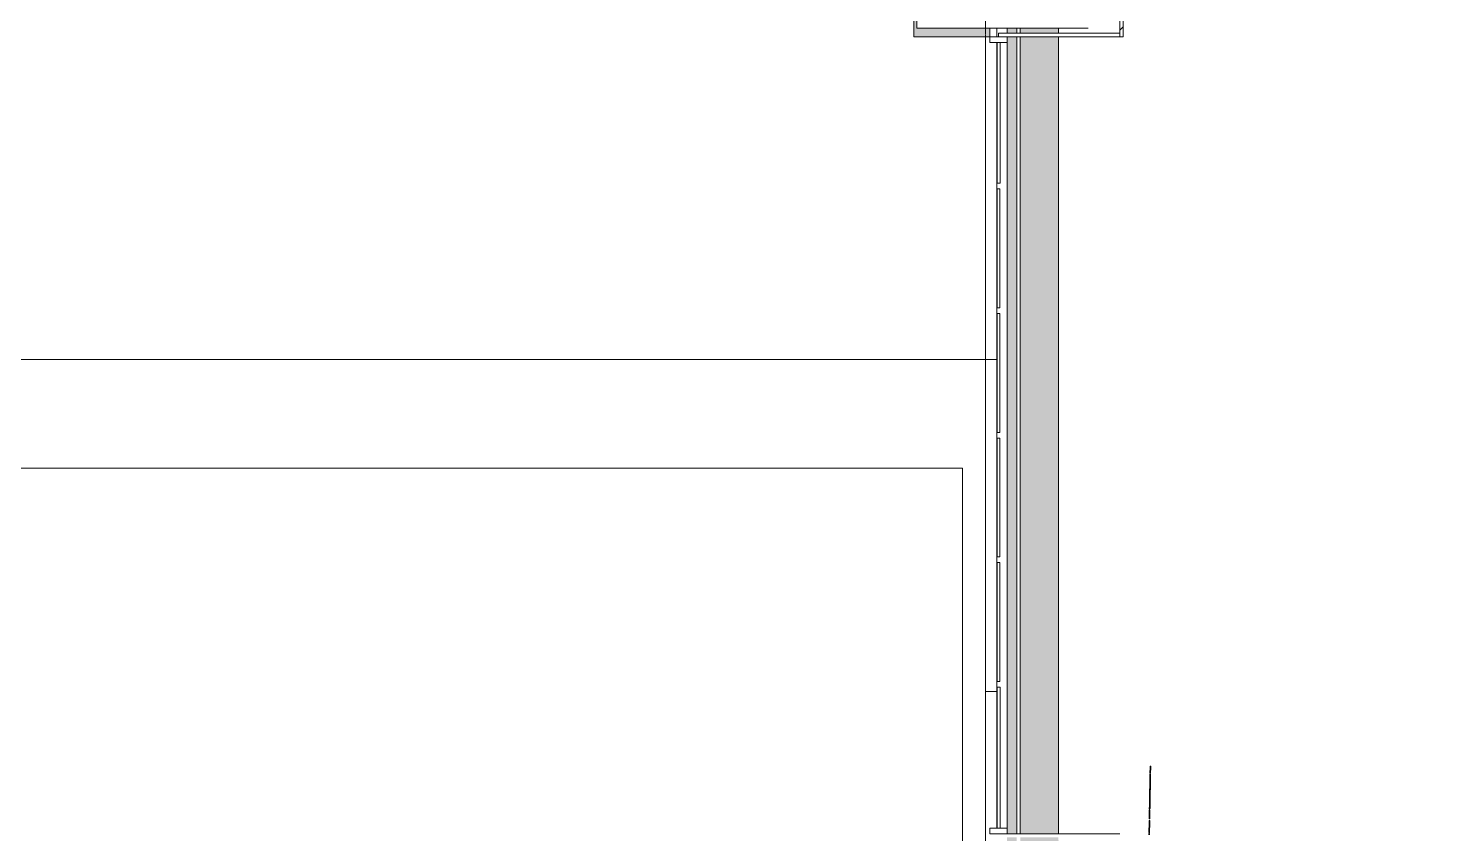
# Model space of a CAD drawing. Header units: millimetres. Extents: x -106145 to 154907, y -84585 to 152038.
# Drawn here: x 49014 to 61339, y 18340 to 25390 of the extents above; entities that cross this region are included whole.
import ezdxf

# ---------------------------------------------------------------- set-up
doc = ezdxf.new("R2010")
doc.units = ezdxf.units.MM
doc.linetypes.add('Cut Out Line _2_', pattern=[2, 1, -1])
for name, color, linetype, lineweight in [('A-AREA', 32, 'Continuous', 5), ('A-DETL', 90, 'Continuous', 5), ('A-DETL-MBND', 5, 'Continuous', 5), ('A-FLOR', 192, 'Continuous', 5), ('A-FLOR-PATT', 8, 'Continuous', 5), ('A-GENM', 13, 'Continuous', 5), ('A-GLAZ-CURT', 52, 'Continuous', 5), ('A-GLAZ-CWMG', 51, 'Continuous', 5), ('A-WALL', 113, 'Continuous', 5), ('A-WALL-PATT', 111, 'Continuous', 5)]:
    doc.layers.add(name, color=color, linetype=linetype, lineweight=lineweight)
pattern_1 = [(45, (0, 0), (-754.342, 754.342), []), (45, (0, 1143), (-754.342, 754.342), [])]

# ---------------------------------------------------------------- blocks, each defined once
blk = doc.blocks.new('Rectangular Mullion - 50 x 150mm-10192813-Site Plan')
at = {"layer": 'A-GLAZ-CWMG', "color": 53, "lineweight": 18}
for p, q in [((0, 75), (-50, 75)), ((-50, 75), (-50, -75)), ((0, -75), (0, 75)), ((-50, -75), (0, -75))]:
    blk.add_line(p, q, dxfattribs=at)
blk = doc.blocks.new('System Panel - Glazed-11362672-Site Plan')
at = {"layer": 'A-GLAZ-CURT', "color": 133, "lineweight": 9}
for p, q in [((616, 13), (-616, 13)), ((-616, 13), (-616, -13)), ((616, -13), (616, 13)), ((-616, -13), (616, -13))]:
    blk.add_line(p, q, dxfattribs=at)
blk = doc.blocks.new('System Panel - Glazed-10195712-Site Plan')
at = {"layer": 'A-GLAZ-CURT', "color": 133, "lineweight": 9}
for p, q in [((520, 12.5), (-520, 12.5)), ((-520, 12.5), (-520, -12.5)), ((520, -12.5), (520, 12.5)), ((-520, -12.5), (520, -12.5))]:
    blk.add_line(p, q, dxfattribs=at)
blk = doc.blocks.new('System Panel - Glazed-11362673-Site Plan')
at = {"layer": 'A-GLAZ-CURT', "color": 133, "lineweight": 9}
for p, q in [((616, 13), (-616, 13)), ((-616, 13), (-616, -13)), ((616, -13), (616, 13)), ((-616, -13), (616, -13))]:
    blk.add_line(p, q, dxfattribs=at)
blk = doc.blocks.new('Rectangular Mullion - 50 x 150mm-V52-Site Plan')
at = {"layer": 'A-GLAZ-CWMG', "color": 53, "lineweight": 18}
for p, q in [((-50, 75), (0, 75)), ((-50, -75), (-50, 75)), ((0, 75), (0, -75)), ((0, -75), (-50, -75))]:
    blk.add_line(p, q, dxfattribs=at)
blk = doc.blocks.new('Walls 35 - Walls 157-15289594-Site Plan')
at = {"layer": 'A-WALL-PATT'}
blk.add_hatch(color=41, dxfattribs=at).paths.add_polyline_path([(56764, 21315), (57389, 21315), (57389, 21390), (56789, 21390), (56789, 22450), (57389, 22450), (57389, 22525), (56764, 22525)], flags=0)
h = blk.add_hatch(color=41, dxfattribs=at)
h.paths.add_polyline_path([(57389, 21315), (57429, 21315), (57429, 21390), (57389, 21390), (57389, 21320)], flags=0)
h.paths.add_polyline_path([(57389, 22450), (57429, 22450), (57429, 22525), (57389, 22525), (57389, 22520)], flags=0)
at = {"layer": 'A-WALL', "color": 61, "lineweight": 18}
for p, q in [((57389, 22525), (56764, 22525)), ((56764, 22525), (56764, 21315)), ((56789, 22450), (57389, 22450)), ((56789, 21390), (56789, 22450)), ((57389, 21390), (56789, 21390)), ((56764, 21315), (57389, 21315))]:
    blk.add_line(p, q, dxfattribs=at)
at = {"layer": 'A-WALL', "color": 53, "lineweight": 18}
for p, q in [((57429, 22525), (57389, 22525)), ((57389, 22450), (57429, 22450)), ((57429, 22450), (57429, 22525)), ((57429, 21390), (57389, 21390)), ((57429, 21315), (57429, 21390)), ((57389, 21315), (57429, 21315))]:
    blk.add_line(p, q, dxfattribs=at)
blk = doc.blocks.new('MM-HOSPITAL A _ B BLOCK-2022_11_05_CENTRAL_rvt-1-Site Plan')
at = {"layer": 'A-WALL-PATT'}
h = blk.add_hatch(dxfattribs=at)
h.set_pattern_fill('FP_20', color=41, style=0, pattern_type=2)
h.set_pattern_definition(pattern_1)
h.paths.add_polyline_path([(58564, 25315), (58594, 25315), (58594, 26525), (58564, 26525)], flags=0)
h = blk.add_hatch(dxfattribs=at)
h.set_pattern_fill('FP_20', color=41, style=0, pattern_type=2)
h.set_pattern_definition(pattern_1)
h.paths.add_polyline_path([(58594, 17130), (58594, 18340), (58564, 18340), (58564, 17130)], flags=0)
at = {"layer": 'A-AREA', "color": 41}
for p, q in [((39014, 22490), (57389, 22490)), ((39014, 21540), (57190, 21540)), ((57190, 21540), (57190, 18265))]:
    blk.add_line(p, q, dxfattribs=at)
at = {"layer": 'A-AREA', "color": 253}
blk.add_line((57389, 22490), (57491, 22490), dxfattribs=at)
at = {"layer": 'A-DETL-MBND', "color": 253}
blk.add_line((57489, 19585), (57389, 19585), dxfattribs=at)
at = {"layer": 'A-FLOR', "color": 41}
for p, q in [((57389, 22490), (57389, 25315)), ((57389, 18265), (57389, 22490))]:
    blk.add_line(p, q, dxfattribs=at)
at = {"layer": 'A-WALL', "color": 53, "lineweight": 18}
for p, q in [((58564, 26525), (58564, 25315)), ((58594, 25315), (58594, 26525)), ((57389, 25390), (58289, 25390)), ((58564, 25315), (58594, 25315))]:
    blk.add_line(p, q, dxfattribs=at)
at = {"layer": 'A-WALL', "color": 61, "lineweight": 18}
blk.add_line((57389, 25620), (57389, 25390), dxfattribs=at)
at = {"layer": 'A-WALL', "color": 253}
for p, q in [((57664, 25345), (57664, 25390)), ((57694, 25390), (57694, 25345)), ((57504, 25345), (58564, 25345)), ((57504, 25345), (57504, 25315)), ((58564, 25315), (57579, 25315)), ((57664, 18340), (57664, 25315)), ((57694, 25315), (57694, 18340)), ((57579, 18340), (58564, 18340))]:
    blk.add_line(p, q, dxfattribs=at)
at = {"color": 253, "lineweight": 5}
blk.add_blockref('Walls 35 - Walls 157-15289594-Site Plan', (0, 4000), dxfattribs=at)
at = {"color": 253, "lineweight": 5, "extrusion": (0, 0, -1), "rotation": 90.0000000000005}
blk.add_blockref('Rectangular Mullion - 50 x 150mm-V52-Site Plan', (-57504, 25315), dxfattribs=at)
at = {"color": 253, "lineweight": 5}
for name, p, rotation in [('System Panel - Glazed-11362673-Site Plan', (57504, 24649), 89.99999999999953), ('System Panel - Glazed-10195712-Site Plan', (57504, 23463), 89.99999999999953), ('System Panel - Glazed-10195712-Site Plan', (57504, 22373), 89.99999999999953), ('System Panel - Glazed-10195712-Site Plan', (57504, 21283), 89.99999999999953), ('System Panel - Glazed-10195712-Site Plan', (57504, 20193), 89.99999999999953), ('System Panel - Glazed-11362672-Site Plan', (57504, 19006), 89.99999999999953), ('Rectangular Mullion - 50 x 150mm-10192813-Site Plan', (57504, 18340), 269.9999999999995)]:
    blk.add_blockref(name, p, dxfattribs=dict(at, rotation=rotation))
blk = doc.blocks.new('MMU_ AMBALA_PODIUM_2022_11_02_CENTRAL_rvt-1-Site Plan')
at = {"layer": 'A-FLOR-PATT', "true_color": 0xc7c8ca}
h = blk.add_hatch(color=9, dxfattribs=at)
h.paths.add_polyline_path([(88259, 17665), (88259, 18115), (88214, 18115), (88214, 17665)], flags=0)
h.paths.add_polyline_path([(88489, 17665), (88959, 17665), (88959, 18160), (88609, 18160), (88609, 18115), (88489, 18115), (88489, 18108)], flags=0)
h.paths.add_polyline_path([(88184, 17665), (88184, 18115), (85569, 18115), (85569, 17665), (88024, 17665)], flags=0)
h.paths.add_polyline_path([(83823, 17665), (85339, 17665), (85339, 18115), (79988, 18115), (79988, 30128), (79995, 30381), (80013, 30634), (80045, 30886), (80088, 31135), (80144, 31383), (80211, 31627), (80291, 31867), (80382, 32104), (80485, 32335), (80600, 32561), (80725, 32782), (80861, 32996), (81007, 33203), (81163, 33402), (81329, 33594), (81763, 34043), (82013, 34318), (82254, 34600), (82486, 34890), (82708, 35188), (82920, 35493), (83164, 35871), (83315, 36122), (83497, 36445), (83668, 36775), (83828, 37110), (83978, 37450), (84116, 37794), (84244, 38143), (84359, 38496), (84464, 38852), (84556, 39212), (84637, 39574), (84706, 39939), (84764, 40306), (84764, 58958), (84722, 59335), (84668, 59711), (84601, 60084), (84523, 60455), (84431, 60823), (84328, 61188), (84213, 61550), (84086, 61907), (83947, 62260), (83796, 62609), (83634, 62951), (83461, 63289), (83276, 63620), (83081, 63945), (82875, 64264), (82659, 64576), (82432, 64880), (82343, 64992), (81969, 64740), (81980, 64727), (82207, 64431), (82423, 64128), (82629, 63818), (82825, 63501), (83009, 63178), (83182, 62848), (83345, 62513), (83495, 62173), (83635, 61828), (83762, 61478), (83877, 61124), (83981, 60766), (84072, 60405), (84151, 60041), (84218, 59675), (84272, 59307), (84314, 58937), (84314, 40338), (84255, 39968), (84173, 39559), (84099, 39237), (84003, 38876), (83894, 38518), (83774, 38164), (83641, 37814), (83497, 37470), (83341, 37130), (83173, 36796), (82995, 36467), (82773, 36094), (82604, 35830), (82393, 35521), (82171, 35220), (81940, 34926), (81698, 34641), (81447, 34364), (81007, 33908), (80836, 33713), (80672, 33506), (80523, 33300), (80381, 33083), (80250, 32859), (80128, 32630), (80018, 32395), (79919, 32156), (79830, 31912), (79753, 31664), (79688, 31413), (79634, 31160), (79592, 30904), (79562, 30646), (79543, 30339), (79538, 30128), (79538, 17665), (82773, 17665)], flags=0)
h.paths.add_polyline_path([(57619, 17815), (58289, 17815), (58289, 18035), (57579, 18035), (57579, 17935), (57619, 17935), (57619, 17855)], flags=0)
h.paths.add_polyline_path([(62819, 17815), (67026, 17815), (67026, 31354), (66972, 31596), (66906, 31836), (66830, 32073), (66743, 32306), (66646, 32535), (66539, 32760), (66422, 32980), (66296, 33194), (66160, 33402), (65969, 33662), (65861, 33800), (65661, 34027), (65271, 34439), (65024, 34717), (64786, 35003), (64558, 35297), (64340, 35598), (64133, 35907), (63936, 36223), (63749, 36545), (63574, 36873), (63410, 37207), (63257, 37546), (63116, 37890), (62987, 38239), (62869, 38592), (62764, 38949), (62671, 39309), (62589, 39672), (62521, 40038), (62455, 40481), (62420, 40775), (62389, 41146), (62370, 41517), (62364, 41889), (62364, 51516), (61914, 51212), (61914, 41889), (61920, 41518), (61938, 41147), (61968, 40778), (62010, 40409), (62064, 40042), (62130, 39676), (62207, 39314), (62297, 38953), (62398, 38596), (62510, 38243), (62634, 37893), (62769, 37547), (62915, 37206), (63073, 36870), (63241, 36539), (63419, 36214), (63623, 35871), (63808, 35581), (64017, 35275), (64237, 34976), (64465, 34683), (64704, 34399), (64951, 34122), (65374, 33676), (65533, 33490), (65682, 33297), (65823, 33097), (65969, 32863), (66074, 32679), (66185, 32461), (66306, 32183), (66374, 32011), (66453, 31780), (66520, 31545), (66576, 31307), (66576, 18265), (58824, 18265), (58821, 18102), (58815, 18103), (58817, 18265), (58594, 18265), (58594, 17815), (61109, 17815), (61109, 18150), (61339, 18150), (61342, 17815), (61769, 17815)], flags=0)
h.paths.add_polyline_path([(58519, 17815), (58564, 17815), (58564, 18265), (58029, 18265), (58028, 18310), (57694, 18310), (57694, 18265), (58519, 18265), (58519, 18035)], flags=0)
h.paths.add_polyline_path([(58819, 17990), (58813, 17990), (58815, 18029), (58820, 18029)], flags=0)
h.paths.add_polyline_path([(58820, 18030), (58814, 18030), (58815, 18069), (58821, 18069)], flags=0)
h.paths.add_polyline_path([(57664, 18265), (57664, 18310), (57579, 18310), (57579, 18265)], flags=0)
h.paths.add_polyline_path([(58029, 18340), (58029, 25315), (57694, 25315), (57694, 18340), (58028, 18340)], flags=0)
h.paths.add_polyline_path([(57664, 18340), (57664, 25315), (57579, 25315), (57579, 18340)], flags=0)
h.paths.add_polyline_path([(88609, 18390), (89059, 18390), (89059, 18435), (88609, 18435)], flags=0)
h.paths.add_polyline_path([(88609, 18465), (89059, 18465), (89059, 25195), (88609, 25195), (88609, 19276)], flags=0)
h.paths.add_polyline_path([(89011, 25225), (89059, 25225), (89059, 25270), (88609, 25270), (88609, 25225)], flags=0)
h.paths.add_polyline_path([(57694, 25345), (58029, 25345), (58029, 25390), (57694, 25390)], flags=0)
h.paths.add_polyline_path([(57664, 25345), (57664, 25390), (57579, 25390), (57579, 25345), (57644, 25345)], flags=0)
h.paths.add_polyline_path([(89010, 25500), (89059, 25500), (89059, 26090), (88609, 26090), (88609, 25500)], flags=0)
h.paths.add_polyline_path([(58029, 25620), (58029, 26215), (57579, 26215), (57579, 25620), (57926, 25620)], flags=0)
h.paths.add_polyline_path([(89059, 26320), (89059, 26365), (88609, 26365), (88609, 26320), (89004, 26320)], flags=0)
h.paths.add_polyline_path([(89059, 26395), (89059, 31695), (88609, 31695), (88609, 26395), (89004, 26395)], flags=0)
h.paths.add_polyline_path([(58029, 26450), (58029, 26495), (57644, 26495), (57644, 26450), (57914, 26450)], flags=0)
h.paths.add_polyline_path([(57644, 26525), (58029, 26525), (58029, 33130), (57644, 33130), (57644, 26652)], flags=0)
h.paths.add_polyline_path([(89059, 31725), (89059, 31770), (88609, 31770), (88609, 31725), (88970, 31725)], flags=0)
h.paths.add_polyline_path([(88609, 32000), (89059, 32000), (89059, 32590), (88609, 32590)], flags=0)
h.paths.add_polyline_path([(89059, 32820), (89059, 32865), (88609, 32865), (88609, 32820), (88964, 32820)], flags=0)
h.paths.add_polyline_path([(88609, 32895), (89059, 32895), (89059, 38195), (88609, 38195), (88609, 34027)], flags=0)
h.paths.add_polyline_path([(58029, 33160), (58029, 33205), (57644, 33205), (57644, 33160), (57820, 33160)], flags=0)
h.paths.add_polyline_path([(57816, 33435), (58029, 33435), (58029, 34035), (57579, 34035), (57579, 33435), (57644, 33435)], flags=0)
h.paths.add_polyline_path([(57804, 34265), (58029, 34265), (58029, 41130), (57619, 41130), (57619, 34265)], flags=0)
h.paths.add_polyline_path([(88609, 38225), (89059, 38225), (89059, 38270), (88609, 38270)], flags=0)
h.paths.add_polyline_path([(88609, 38500), (89059, 38500), (89059, 39090), (88609, 39090)], flags=0)
h.paths.add_polyline_path([(88923, 39320), (89059, 39320), (89059, 39365), (88609, 39365), (88609, 39320)], flags=0)
h.paths.add_polyline_path([(88922, 39395), (89059, 39395), (89059, 44695), (88609, 44695), (88609, 39395)], flags=0)
h.paths.add_polyline_path([(58029, 41160), (58029, 41205), (57619, 41205), (57619, 41160), (57708, 41160)], flags=0)
h.paths.add_polyline_path([(57579, 41435), (58029, 41435), (58029, 42035), (57579, 42035)], flags=0)
h.paths.add_polyline_path([(57692, 42265), (58029, 42265), (58029, 42310), (57644, 42310), (57644, 42265)], flags=0)
h.paths.add_polyline_path([(58029, 42340), (58029, 48592), (57644, 48332), (57644, 42340), (57691, 42340)], flags=0)
h.paths.add_polyline_path([(88609, 44725), (89059, 44725), (89059, 44770), (88609, 44770)], flags=0)
h.paths.add_polyline_path([(88609, 45000), (89059, 45000), (89059, 45590), (88609, 45590), (88609, 45091)], flags=0)
h.paths.add_polyline_path([(88609, 45820), (89059, 45820), (89059, 45865), (88609, 45865)], flags=0)
h.paths.add_polyline_path([(88881, 45895), (89059, 45895), (89059, 48920), (88609, 48920), (88609, 45895)], flags=0)
h.paths.add_polyline_path([(89059, 48950), (89059, 48995), (88609, 48995), (88609, 48950), (88862, 48950)], flags=0)
h.paths.add_polyline_path([(88609, 49225), (89059, 49225), (89059, 55980), (88609, 55980), (88609, 52467)], flags=0)
h.paths.add_polyline_path([(57389, 52503), (57491, 52572), (57491, 52602), (57429, 52602), (57429, 52652), (57491, 52652), (57491, 53768), (57429, 53768), (57429, 53818), (57491, 53818), (57491, 54935), (57429, 54935), (57429, 54985), (57491, 54985), (57491, 56025), (57429, 56025), (57429, 56075), (57491, 56075), (57491, 57150), (57516, 57150), (57516, 56075), (57579, 56075), (57579, 56025), (57516, 56025), (57516, 54985), (57579, 54985), (57579, 54935), (57516, 54935), (57516, 53818), (57579, 53818), (57579, 53768), (57516, 53768), (57516, 52652), (57579, 52652), (57579, 52631), (57634, 52668), (57634, 55925), (57664, 55925), (57664, 52688), (58029, 52934), (58029, 57275), (57389, 57275), (57389, 53070)], flags=0)
h.paths.add_polyline_path([(57516, 52589), (57535, 52602), (57516, 52602)], flags=0)
h.paths.add_polyline_path([(61914, 55554), (62364, 55857), (62366, 57999), (62370, 58262), (62389, 58633), (62420, 59004), (62464, 59374), (62540, 59843), (62590, 60108), (62671, 60471), (62765, 60832), (62870, 61189), (62988, 61542), (63117, 61891), (63259, 62235), (63428, 62609), (63576, 62909), (63751, 63237), (63938, 63559), (64135, 63875), (64343, 64184), (64561, 64486), (64789, 64780), (65027, 65066), (65304, 65375), (65532, 65613), (65798, 65874), (66072, 66125), (66355, 66368), (66646, 66600), (67020, 66874), (67251, 67034), (67564, 67236), (67883, 67427), (68209, 67607), (68541, 67776), (68878, 67933), (69221, 68079), (69568, 68214), (69920, 68336), (70275, 68447), (70634, 68545), (70996, 68631), (71361, 68705), (71728, 68767), (72097, 68816), (72468, 68853), (72839, 68877), (73211, 68888), (73584, 68887), (73956, 68873), (74371, 68842), (74697, 68808), (75066, 68757), (75433, 68693), (75797, 68617), (76159, 68528), (76517, 68427), (76872, 68315), (77223, 68190), (77569, 68054), (77911, 67905), (78247, 67746), (78578, 67575), (78903, 67393), (79204, 67210), (79610, 67484), (79345, 67653), (79018, 67846), (78685, 68028), (78346, 68198), (78002, 68358), (77653, 68506), (77299, 68642), (76941, 68766), (76578, 68879), (76213, 68979), (75844, 69067), (75472, 69144), (75098, 69207), (74722, 69258), (74345, 69297), (73966, 69323), (73587, 69337), (73208, 69338), (72829, 69327), (72450, 69303), (72073, 69266), (71696, 69217), (71322, 69156), (70867, 69063), (70581, 68996), (70170, 68884), (69851, 68787), (69492, 68665), (69120, 68523), (68787, 68385), (68442, 68227), (68070, 68041), (67768, 67879), (67440, 67688), (67119, 67486), (66728, 67219), (66497, 67052), (66198, 66819), (65906, 66577), (65622, 66325), (65347, 66064), (65080, 65794), (64823, 65515), (64575, 65228), (64337, 64933), (64108, 64630), (63869, 64288), (63682, 64003), (63485, 63679), (63299, 63348), (63124, 63012), (62933, 62609), (62807, 62323), (62666, 61970), (62536, 61614), (62419, 61253), (62314, 60889), (62220, 60521), (62139, 60150), (62070, 59777), (62014, 59402), (61962, 58921), (61939, 58647), (61920, 58269), (61914, 57889), (61914, 56155)], flags=0)
h.paths.add_polyline_path([(88817, 56210), (89059, 56210), (89059, 56255), (88609, 56255), (88609, 56210)], flags=0)
h.paths.add_polyline_path([(88816, 56285), (89059, 56285), (89059, 60860), (88609, 60860), (88609, 56285)], flags=0)
h.paths.add_polyline_path([(57389, 57505), (58029, 57505), (58029, 58105), (57389, 58105), (57389, 57505)], flags=0)
h.paths.add_polyline_path([(57669, 58335), (58029, 58335), (58029, 58380), (57669, 58380), (57672, 58410), (58029, 58410), (58029, 65130), (57669, 65130), (57669, 65160), (58029, 65160), (58029, 65205), (57619, 65205), (57619, 58335)], flags=0)
h.paths.add_polyline_path([(88787, 60890), (89059, 60890), (89059, 60935), (88609, 60935), (88609, 60890)], flags=0)
h.paths.add_polyline_path([(88785, 61165), (89059, 61165), (89059, 61755), (88609, 61755), (88609, 61165)], flags=0)
h.paths.add_polyline_path([(89059, 61985), (89059, 62030), (88609, 62030), (88609, 61985), (88780, 61985)], flags=0)
h.paths.add_polyline_path([(88780, 62060), (89059, 62060), (89059, 67505), (88609, 67505), (88609, 62060)], flags=0)
h.paths.add_polyline_path([(57389, 65435), (58029, 65435), (58029, 66035), (57389, 66035), (57389, 65435)], flags=0)
h.paths.add_polyline_path([(57389, 66265), (57389, 66265), (57389, 67219)], flags=0)
h.paths.add_polyline_path([(57763, 66265), (58029, 66265), (58029, 66310), (57694, 66310), (57694, 66265)], flags=0)
h.paths.add_polyline_path([(57619, 66265), (57664, 66265), (57664, 73130), (57619, 73130), (57619, 70907)], flags=0)
h.paths.add_polyline_path([(58029, 66340), (58029, 73130), (57694, 73130), (57694, 66340), (57764, 66340)], flags=0)
h.paths.add_polyline_path([(89059, 67535), (89059, 67580), (88609, 67580), (88609, 67535), (88745, 67535)], flags=0)
h.paths.add_polyline_path([(88609, 67810), (89059, 67810), (89059, 68400), (88609, 68400)], flags=0)
h.paths.add_polyline_path([(88739, 68630), (89059, 68630), (89059, 68675), (88609, 68675), (88609, 68630)], flags=0)
h.paths.add_polyline_path([(88609, 68705), (89059, 68705), (89059, 69522), (88609, 69218)], flags=0)
h.paths.add_polyline_path([(58029, 73160), (58029, 73205), (57694, 73205), (57694, 73160), (57842, 73160)], flags=0)
h.paths.add_polyline_path([(57619, 73160), (57664, 73160), (57664, 73205), (57619, 73205)], flags=0)
h.paths.add_polyline_path([(57846, 73435), (58029, 73435), (58029, 74035), (57389, 74035), (57389, 73435), (57768, 73435)], flags=0)
h.paths.add_polyline_path([(88609, 73551), (89059, 73855), (89059, 74350), (88609, 74350), (88609, 74077)], flags=0)
h.paths.add_polyline_path([(57782, 74265), (58029, 74265), (58029, 74310), (57669, 74310), (57669, 74340), (58029, 74340), (58029, 81130), (57669, 81130), (57669, 81160), (58029, 81160), (58029, 81205), (57619, 81205), (57619, 74265), (57669, 74265)], flags=0)
h.paths.add_polyline_path([(88702, 74380), (89059, 74380), (89059, 74425), (88609, 74425), (88609, 74380)], flags=0)
h.paths.add_polyline_path([(89059, 74655), (89059, 79500), (88609, 79500), (88609, 74655), (88701, 74655)], flags=0)
h.paths.add_polyline_path([(89059, 79730), (89059, 79775), (88609, 79775), (88609, 79730), (88669, 79730)], flags=0)
h.paths.add_polyline_path([(88609, 79805), (89059, 79805), (89059, 83105), (88609, 83105), (88609, 81970)], flags=0)
h.paths.add_polyline_path([(58029, 81435), (58029, 82035), (57389, 82035), (57389, 81435), (57938, 81435)], flags=0)
h.paths.add_polyline_path([(57948, 82265), (58029, 82265), (58029, 82310), (57694, 82310), (57694, 82265), (57913, 82265)], flags=0)
h.paths.add_polyline_path([(57619, 82265), (57664, 82265), (57664, 82310), (57619, 82310)], flags=0)
h.paths.add_polyline_path([(58029, 82340), (58029, 88830), (57694, 88830), (57694, 82340), (57949, 82340)], flags=0)
h.paths.add_polyline_path([(57619, 82340), (57664, 82340), (57664, 88830), (57619, 88830), (57619, 83814)], flags=0)
h.paths.add_polyline_path([(88647, 83135), (89059, 83135), (89059, 83180), (88609, 83180), (88609, 83135)], flags=0)
h.paths.add_polyline_path([(88646, 83410), (89059, 83410), (89059, 84000), (88609, 84000), (88609, 83410)], flags=0)
h.paths.add_polyline_path([(88641, 84230), (89059, 84230), (89059, 84275), (88609, 84275), (88609, 84230)], flags=0)
h.paths.add_polyline_path([(88640, 84305), (89059, 84305), (89059, 85505), (88609, 85505), (88609, 84305)], flags=0)
h.paths.add_polyline_path([(89059, 85735), (89059, 89735), (88439, 89735), (88439, 89505), (58594, 89505), (58594, 89285), (88609, 89285), (88609, 85735), (88631, 85735)], flags=0)
h.paths.add_polyline_path([(58022, 88860), (58029, 88860), (58029, 88905), (57694, 88905), (57694, 88860)], flags=0)
h.paths.add_polyline_path([(57664, 88860), (57664, 88905), (57619, 88905), (57619, 88860)], flags=0)
h.paths.add_polyline_path([(57619, 89135), (58029, 89135), (58029, 89285), (58289, 89285), (58289, 89505), (58089, 89505), (58089, 89735), (57389, 89735), (57389, 89135), (57568, 89135)], flags=0)
h.paths.add_polyline_path([(58519, 89285), (58564, 89285), (58564, 89505), (58519, 89505), (58519, 89292)], flags=0)
at = {"layer": 'A-FLOR', "color": 253}
for p, q in [((57489, 25390), (57489, 25315)), ((57579, 25390), (57579, 25345)), ((58029, 25345), (58029, 25390)), ((58029, 25390), (58029, 25345)), ((58029, 18340), (58029, 25315)), ((58029, 25315), (58029, 18340)), ((57489, 25265), (57489, 18390)), ((57579, 25265), (57579, 18390))]:
    blk.add_line(p, q, dxfattribs=at)

msp = doc.modelspace()

# ---------------------------------------------------------------- block references
at = {"lineweight": 5}
msp.add_blockref('MM-HOSPITAL A _ B BLOCK-2022_11_05_CENTRAL_rvt-1-Site Plan', (0, 0), dxfattribs=at)

# ---------------------------------------------------------------- next in the draw order: block references
msp.add_blockref('MMU_ AMBALA_PODIUM_2022_11_02_CENTRAL_rvt-1-Site Plan', (0, 0), dxfattribs=at)

# ---------------------------------------------------------------- next in the draw order: linework, layer by layer
at = {"layer": 'A-DETL', "linetype": 'Cut Out Line _2_'}
msp.add_line((57388.75, -14264.95), (57388.75, 48160.34), dxfattribs=at)
at = {"layer": 'A-GENM'}
for p, q in [((58828.29, 18852.83), (58828.47, 18862.64)), ((58828.47, 18862.64), (58834.47, 18862.53)), ((58828.48, 18863.62), (58834.48, 18863.52)), ((58828.62, 18871.26), (58828.65, 18873.36)), ((58828.62, 18871.26), (58834.62, 18871.15)), ((58828.65, 18873.36), (58828.76, 18879.44)), ((58828.65, 18873.36), (58834.65, 18873.25)), ((58834.66, 18873.6), (58828.66, 18873.7)), ((58828.76, 18879.44), (58828.94, 18889.65)), ((58828.76, 18879.44), (58834.76, 18879.33)), ((58828.94, 18889.65), (58829.19, 18903.9)), ((58828.94, 18889.65), (58834.94, 18889.55)), ((58829.19, 18903.9), (58829.39, 18915.72)), ((58835.18, 18903.79), (58829.19, 18903.9)), ((58829.39, 18915.72), (58829.55, 18924.81)), ((58829.39, 18915.72), (58835.39, 18915.62)), ((58829.55, 18924.81), (58829.65, 18930.52)), ((58829.55, 18924.81), (58835.55, 18924.7)), ((58829.59, 18927.06), (58835.59, 18926.95)), ((58829.6, 18927.36), (58829.64, 18930.1)), ((58829.6, 18927.36), (58835.59, 18927.26)), ((58829.62, 18929.01), (58835.62, 18928.91)), ((58829.64, 18930.1), (58829.68, 18932.28)), ((58829.64, 18930.1), (58835.64, 18930)), ((58829.65, 18930.52), (58829.69, 18932.55)), ((58829.65, 18930.52), (58835.65, 18930.41)), ((58829.67, 18931.66), (58835.67, 18931.56)), ((58829.68, 18932.28), (58835.68, 18932.18)), ((58829.69, 18932.55), (58835.68, 18932.45)), ((58834.47, 18862.53), (58834.29, 18852.73)), ((58834.65, 18873.25), (58834.62, 18871.15)), ((58834.76, 18879.33), (58834.65, 18873.25)), ((58834.94, 18889.55), (58834.76, 18879.33)), ((58835.18, 18903.79), (58834.94, 18889.55)), ((58835.39, 18915.62), (58835.18, 18903.79)), ((58835.55, 18924.7), (58835.39, 18915.62)), ((58835.65, 18930.41), (58835.55, 18924.7)), ((58835.64, 18930), (58835.59, 18927.26)), ((58835.68, 18932.18), (58835.64, 18930)), ((58835.68, 18932.45), (58835.65, 18930.41)), ((58826.11, 18727.69), (58826.24, 18734.86)), ((58826.11, 18727.69), (58826.24, 18734.86)), ((58826.16, 18730.65), (58826.22, 18734.17)), ((58826.22, 18734.17), (58832.22, 18734.07)), ((58826.23, 18734.25), (58832.23, 18734.15)), ((58826.24, 18734.86), (58826.56, 18753.57)), ((58826.24, 18734.86), (58832.24, 18734.76)), ((58826.56, 18753.57), (58826.8, 18767.37)), ((58826.56, 18753.57), (58832.56, 18753.46)), ((58826.72, 18762.64), (58826.76, 18764.74)), ((58826.72, 18762.64), (58832.72, 18762.53)), ((58826.76, 18764.74), (58826.86, 18770.82)), ((58826.76, 18765.09), (58832.76, 18764.98)), ((58826.76, 18764.74), (58832.76, 18764.64)), ((58826.8, 18767.37), (58832.8, 18767.26)), ((58826.86, 18770.82), (58827.04, 18781.03)), ((58826.86, 18770.82), (58832.86, 18770.71)), ((58827.04, 18781.03), (58827.29, 18795.28)), ((58827.04, 18781.03), (58833.04, 18780.93)), ((58827.29, 18795.28), (58827.5, 18807.11)), ((58833.29, 18795.18), (58827.29, 18795.28)), ((58827.5, 18807.11), (58827.66, 18816.19)), ((58827.5, 18807.11), (58833.5, 18807)), ((58827.66, 18816.19), (58827.81, 18825.15)), ((58827.66, 18816.19), (58827.76, 18821.9)), ((58827.66, 18816.19), (58833.65, 18816.09)), ((58827.69, 18818.44), (58833.69, 18818.33)), ((58827.7, 18818.75), (58827.75, 18821.49)), ((58827.7, 18818.75), (58833.7, 18818.64)), ((58827.73, 18820.39), (58833.73, 18820.29)), ((58827.75, 18821.49), (58827.79, 18823.67)), ((58827.75, 18821.49), (58833.75, 18821.38)), ((58827.76, 18821.9), (58827.79, 18823.93)), ((58827.76, 18821.9), (58833.75, 18821.79)), ((58827.78, 18823.04), (58833.77, 18822.94)), ((58827.79, 18823.93), (58833.79, 18823.83)), ((58827.79, 18823.67), (58833.79, 18823.56)), ((58827.81, 18825.15), (58828.07, 18839.73)), ((58833.81, 18825.05), (58827.81, 18825.15)), ((58828.07, 18839.73), (58828.29, 18852.83)), ((58828.07, 18839.73), (58834.07, 18839.63)), ((58828.29, 18852.83), (58834.29, 18852.73)), ((58832.24, 18734.76), (58832.11, 18727.59)), ((58832.24, 18734.76), (58832.11, 18727.59)), ((58832.22, 18734.07), (58832.16, 18730.54)), ((58832.25, 18735.29), (58832.22, 18734.07)), ((58832.56, 18753.46), (58832.24, 18734.76)), ((58832.8, 18767.26), (58832.56, 18753.46)), ((58832.76, 18764.64), (58832.72, 18762.53)), ((58832.86, 18770.71), (58832.76, 18764.64)), ((58833.04, 18780.93), (58832.86, 18770.71)), ((58833.29, 18795.18), (58833.04, 18780.93)), ((58833.5, 18807), (58833.29, 18795.18)), ((58833.65, 18816.09), (58833.5, 18807)), ((58833.81, 18825.05), (58833.65, 18816.09)), ((58833.75, 18821.79), (58833.65, 18816.09)), ((58833.75, 18821.38), (58833.7, 18818.64)), ((58833.79, 18823.83), (58833.75, 18821.79)), ((58833.79, 18823.56), (58833.75, 18821.38)), ((58834.07, 18839.63), (58833.81, 18825.05)), ((58834.29, 18852.73), (58834.07, 18839.63)), ((58823.96, 18604.25), (58824.13, 18614.05)), ((58824.13, 18614.05), (58830.13, 18613.95)), ((58824.15, 18615.04), (58830.15, 18614.93)), ((58824.17, 18616.21), (58824.2, 18618.31)), ((58824.17, 18616.21), (58830.17, 18616.11)), ((58824.2, 18618.31), (58824.31, 18624.39)), ((58824.2, 18618.31), (58830.2, 18618.21)), ((58824.21, 18618.66), (58830.21, 18618.56)), ((58824.31, 18624.39), (58824.49, 18634.61)), ((58824.31, 18624.39), (58830.31, 18624.29)), ((58824.49, 18634.61), (58824.74, 18648.85)), ((58824.49, 18634.61), (58830.49, 18634.5)), ((58824.74, 18648.85), (58824.94, 18660.68)), ((58830.74, 18648.75), (58824.74, 18648.85)), ((58824.94, 18660.68), (58825.1, 18669.77)), ((58824.94, 18660.68), (58830.94, 18660.58)), ((58825.1, 18669.77), (58825.2, 18675.47)), ((58825.1, 18669.77), (58825.19, 18675.12)), ((58825.1, 18669.77), (58831.1, 18669.66)), ((58825.14, 18672.01), (58831.14, 18671.91)), ((58825.15, 18672.32), (58825.19, 18675.06)), ((58825.15, 18672.32), (58831.15, 18672.21)), ((58825.17, 18673.97), (58831.17, 18673.86)), ((58825.19, 18675.12), (58825.44, 18689.37)), ((58825.19, 18675.06), (58825.23, 18677.24)), ((58825.19, 18675.12), (58831.19, 18675.02)), ((58825.19, 18675.06), (58831.19, 18674.95)), ((58825.2, 18675.47), (58825.24, 18677.51)), ((58825.2, 18675.47), (58831.2, 18675.37)), ((58825.22, 18676.62), (58831.22, 18676.51)), ((58825.23, 18677.24), (58831.23, 18677.14)), ((58825.24, 18677.51), (58831.24, 18677.4)), ((58825.38, 18686.02), (58825.45, 18689.85)), ((58825.38, 18686.02), (58831.38, 18685.92)), ((58825.42, 18688.19), (58831.42, 18688.08)), ((58831.44, 18689.26), (58825.44, 18689.37)), ((58825.45, 18689.85), (58825.6, 18698.19)), ((58825.45, 18689.85), (58831.45, 18689.75)), ((58825.47, 18691.13), (58825.51, 18692.95)), ((58825.47, 18691.13), (58831.47, 18691.02)), ((58825.5, 18692.83), (58825.51, 18693.38)), ((58825.5, 18692.83), (58831.5, 18692.73)), ((58825.51, 18692.95), (58825.6, 18698.19)), ((58825.51, 18693.38), (58825.54, 18695)), ((58825.51, 18693.38), (58831.51, 18693.27)), ((58825.51, 18692.95), (58831.5, 18692.85)), ((58825.52, 18693.97), (58831.52, 18693.87)), ((58825.54, 18695), (58825.59, 18697.62)), ((58825.54, 18695.17), (58831.54, 18695.07)), ((58825.54, 18695), (58831.54, 18694.89)), ((58825.59, 18697.62), (58831.59, 18697.51)), ((58825.6, 18698.19), (58825.75, 18706.78)), ((58825.6, 18698.19), (58831.6, 18698.09)), ((58825.75, 18706.78), (58825.95, 18718.24)), ((58825.75, 18706.78), (58831.75, 18706.68)), ((58825.95, 18718.24), (58826.11, 18727.69)), ((58825.95, 18718.24), (58831.95, 18718.13)), ((58826.11, 18727.69), (58832.11, 18727.59)), ((58832.13, 18728.89), (58826.13, 18729)), ((58826.16, 18730.65), (58832.16, 18730.54)), ((58826.17, 18731.01), (58832.17, 18730.9)), ((58830.13, 18613.95), (58829.96, 18604.14)), ((58830.2, 18618.21), (58830.17, 18616.11)), ((58830.31, 18624.29), (58830.2, 18618.21)), ((58830.49, 18634.5), (58830.31, 18624.29)), ((58830.74, 18648.75), (58830.49, 18634.5)), ((58830.94, 18660.58), (58830.74, 18648.75)), ((58831.1, 18669.66), (58830.94, 18660.58)), ((58831.2, 18675.37), (58831.1, 18669.66)), ((58831.19, 18675.02), (58831.1, 18669.66)), ((58831.19, 18674.95), (58831.15, 18672.21)), ((58831.44, 18689.26), (58831.19, 18675.02)), ((58831.23, 18677.14), (58831.19, 18674.95)), ((58831.24, 18677.4), (58831.2, 18675.37)), ((58831.45, 18689.75), (58831.38, 18685.92)), ((58831.6, 18698.09), (58831.45, 18689.75)), ((58831.5, 18692.85), (58831.47, 18691.02)), ((58831.6, 18698.09), (58831.5, 18692.85)), ((58831.51, 18693.27), (58831.5, 18692.73)), ((58831.54, 18694.89), (58831.51, 18693.27)), ((58831.59, 18697.51), (58831.54, 18694.89)), ((58831.75, 18706.68), (58831.6, 18698.09)), ((58831.95, 18718.13), (58831.75, 18706.68)), ((58832.11, 18727.59), (58831.95, 18718.13)), ((58821.78, 18479.59), (58821.96, 18489.74)), ((58821.96, 18489.74), (58822.21, 18503.87)), ((58821.96, 18489.74), (58827.96, 18489.63)), ((58822.21, 18503.87), (58822.45, 18517.97)), ((58828.21, 18503.76), (58822.21, 18503.87)), ((58822.45, 18517.97), (58822.63, 18528.1)), ((58822.45, 18517.97), (58828.45, 18517.86)), ((58822.63, 18528.1), (58822.74, 18534.13)), ((58822.63, 18528.1), (58828.63, 18528)), ((58822.68, 18531.02), (58822.88, 18542.68)), ((58822.68, 18531.02), (58828.68, 18530.92)), ((58822.73, 18534.03), (58828.73, 18533.93)), ((58822.74, 18534.13), (58822.77, 18536.19)), ((58822.74, 18534.13), (58828.73, 18534.02)), ((58822.77, 18536.19), (58828.77, 18536.08)), ((58822.88, 18542.68), (58828.88, 18542.57)), ((58822.9, 18543.83), (58828.9, 18543.73)), ((58822.91, 18543.94), (58822.94, 18546.05)), ((58822.91, 18543.94), (58828.91, 18543.83)), ((58822.94, 18546.05), (58828.94, 18545.95)), ((58823.1, 18554.92), (58823.28, 18565.13)), ((58823.1, 18554.92), (58829.1, 18554.81)), ((58829.28, 18565.03), (58823.28, 18565.13)), ((58823.3, 18566.22), (58823.48, 18576.57)), ((58823.3, 18566.22), (58829.29, 18566.12)), ((58823.48, 18576.57), (58823.69, 18588.97)), ((58823.48, 18576.57), (58829.47, 18576.46)), ((58823.69, 18588.97), (58823.87, 18599.19)), ((58823.69, 18588.97), (58829.69, 18588.87)), ((58823.87, 18599.19), (58823.96, 18604.25)), ((58829.87, 18599.08), (58823.87, 18599.19)), ((58823.96, 18604.25), (58829.96, 18604.14)), ((58827.96, 18489.63), (58827.78, 18479.48)), ((58828.21, 18503.76), (58827.96, 18489.63)), ((58828.45, 18517.86), (58828.21, 18503.76)), ((58828.63, 18528), (58828.45, 18517.86)), ((58828.73, 18534.02), (58828.63, 18528)), ((58828.88, 18542.57), (58828.68, 18530.92)), ((58828.77, 18536.08), (58828.73, 18534.02)), ((58828.94, 18545.95), (58828.91, 18543.83)), ((58829.28, 18565.03), (58829.1, 18554.81)), ((58829.47, 18576.46), (58829.29, 18566.12)), ((58829.69, 18588.87), (58829.47, 18576.46)), ((58829.87, 18599.08), (58829.69, 18588.87)), ((58829.96, 18604.14), (58829.87, 18599.08)), ((58819.59, 18353.79), (58819.8, 18365.82)), ((58819.8, 18365.82), (58819.98, 18376.01)), ((58819.8, 18365.82), (58825.8, 18365.71)), ((58819.92, 18372.74), (58819.98, 18376.01)), ((58819.92, 18372.74), (58825.92, 18372.63)), ((58819.98, 18376.01), (58820.15, 18385.71)), ((58819.98, 18376.01), (58825.98, 18375.9)), ((58820.15, 18385.71), (58820.42, 18401.52)), ((58820.15, 18385.71), (58826.15, 18385.6)), ((58820.42, 18401.52), (58820.78, 18422.3)), ((58820.42, 18401.52), (58826.42, 18401.42)), ((58820.78, 18422.3), (58820.96, 18432.59)), ((58820.78, 18422.3), (58826.78, 18422.19)), ((58820.96, 18432.59), (58821.12, 18441.48)), ((58820.96, 18432.59), (58826.96, 18432.49)), ((58821.12, 18441.48), (58821.26, 18449.29)), ((58821.12, 18441.64), (58827.12, 18441.53)), ((58821.12, 18441.48), (58827.12, 18441.38)), ((58821.13, 18442.05), (58827.13, 18441.95)), ((58821.14, 18442.78), (58821.28, 18450.43)), ((58827.14, 18442.68), (58821.14, 18442.78)), ((58821.19, 18445.51), (58827.19, 18445.41)), ((58827.23, 18448.03), (58821.24, 18448.13)), ((58821.26, 18449.29), (58821.38, 18456.17)), ((58821.26, 18449.29), (58827.25, 18449.18)), ((58821.27, 18449.9), (58827.27, 18449.8)), ((58821.28, 18450.43), (58821.34, 18454.09)), ((58821.28, 18450.58), (58827.28, 18450.47)), ((58821.28, 18450.43), (58827.27, 18450.33)), ((58821.33, 18453.69), (58827.33, 18453.59)), ((58821.34, 18454.09), (58821.4, 18457.36)), ((58821.34, 18454.09), (58827.34, 18453.99)), ((58821.38, 18456.17), (58827.37, 18456.06)), ((58821.4, 18457.36), (58827.4, 18457.26)), ((58821.64, 18471.49), (58821.68, 18473.55)), ((58821.64, 18471.49), (58827.64, 18471.38)), ((58821.68, 18473.55), (58821.78, 18479.59)), ((58821.68, 18473.63), (58827.68, 18473.53)), ((58821.68, 18473.55), (58827.68, 18473.45)), ((58821.78, 18479.59), (58827.78, 18479.48)), ((58825.8, 18365.71), (58825.59, 18353.69)), ((58825.98, 18375.9), (58825.8, 18365.71)), ((58825.98, 18375.9), (58825.92, 18372.63)), ((58826.15, 18385.6), (58825.98, 18375.9)), ((58826.42, 18401.42), (58826.15, 18385.6)), ((58826.78, 18422.19), (58826.42, 18401.42)), ((58826.96, 18432.49), (58826.78, 18422.19)), ((58827.12, 18441.38), (58826.96, 18432.49)), ((58827.25, 18449.18), (58827.12, 18441.38)), ((58827.27, 18450.33), (58827.14, 18442.68)), ((58827.37, 18456.06), (58827.25, 18449.18)), ((58827.34, 18453.99), (58827.27, 18450.33)), ((58827.4, 18457.26), (58827.34, 18453.99)), ((58827.68, 18473.45), (58827.64, 18471.38)), ((58827.78, 18479.48), (58827.68, 18473.45)), ((58819.21, 18331.83), (58819.38, 18341.63)), ((58819.38, 18341.63), (58825.38, 18341.53)), ((58819.39, 18342.62), (58825.39, 18342.51)), ((58819.53, 18350.25), (58819.57, 18352.77)), ((58825.53, 18350.15), (58819.53, 18350.25)), ((58825.56, 18351.85), (58819.56, 18351.95)), ((58819.57, 18352.77), (58819.59, 18353.73)), ((58819.57, 18352.77), (58825.57, 18352.66)), ((58819.59, 18353.79), (58825.59, 18353.69)), ((58825.38, 18341.53), (58825.21, 18331.72)), ((58825.57, 18352.66), (58825.53, 18350.15)), ((58825.59, 18353.73), (58825.57, 18352.66))]:
    msp.add_line(p, q, dxfattribs=at)

doc.saveas('drawing.dxf')
